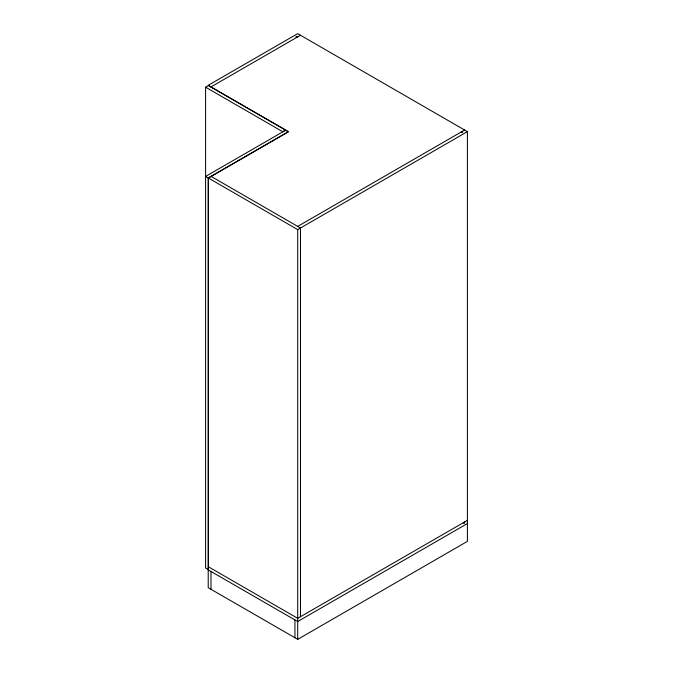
<?xml version="1.0" encoding="UTF-8"?>
<svg xmlns="http://www.w3.org/2000/svg" width="673" height="673" viewBox="0 0 673 673"><rect width="100%" height="100%" fill="white"/><g stroke="black" fill="none" stroke-linecap="round" stroke-linejoin="round"><path stroke-width="1.01" d="M205.593 87.179L208.369 85.58L285.512 130.116L282.736 131.723L205.593 87.179L205.593 568.004L208.369 569.602L208.369 178.034L288.288 131.9L285.512 130.293L205.593 176.435L297.702 229.611L467.407 131.63L467.407 541.37L297.702 639.35L208.218 587.689L208.218 177.95L288.439 131.63L208.218 85.311L297.702 33.65L467.407 131.63M210.994 86.918L300.478 35.257M297.702 226.406L464.631 130.024M467.407 520.347L297.702 618.327L208.218 566.666M467.407 523.552L297.702 621.532L208.218 569.871M297.702 36.855L296.776 36.325L295.851 36.855L296.776 37.394M461.855 131.63L462.78 132.16L461.855 132.699L460.929 132.16M210.994 176.343L300.478 228.004L300.478 616.729M464.631 521.954L464.631 523.022L463.705 523.552L463.705 522.484M297.702 229.611L297.702 639.35M294.925 619.934L294.925 637.743M210.994 571.478L210.994 589.287"/></g></svg>
